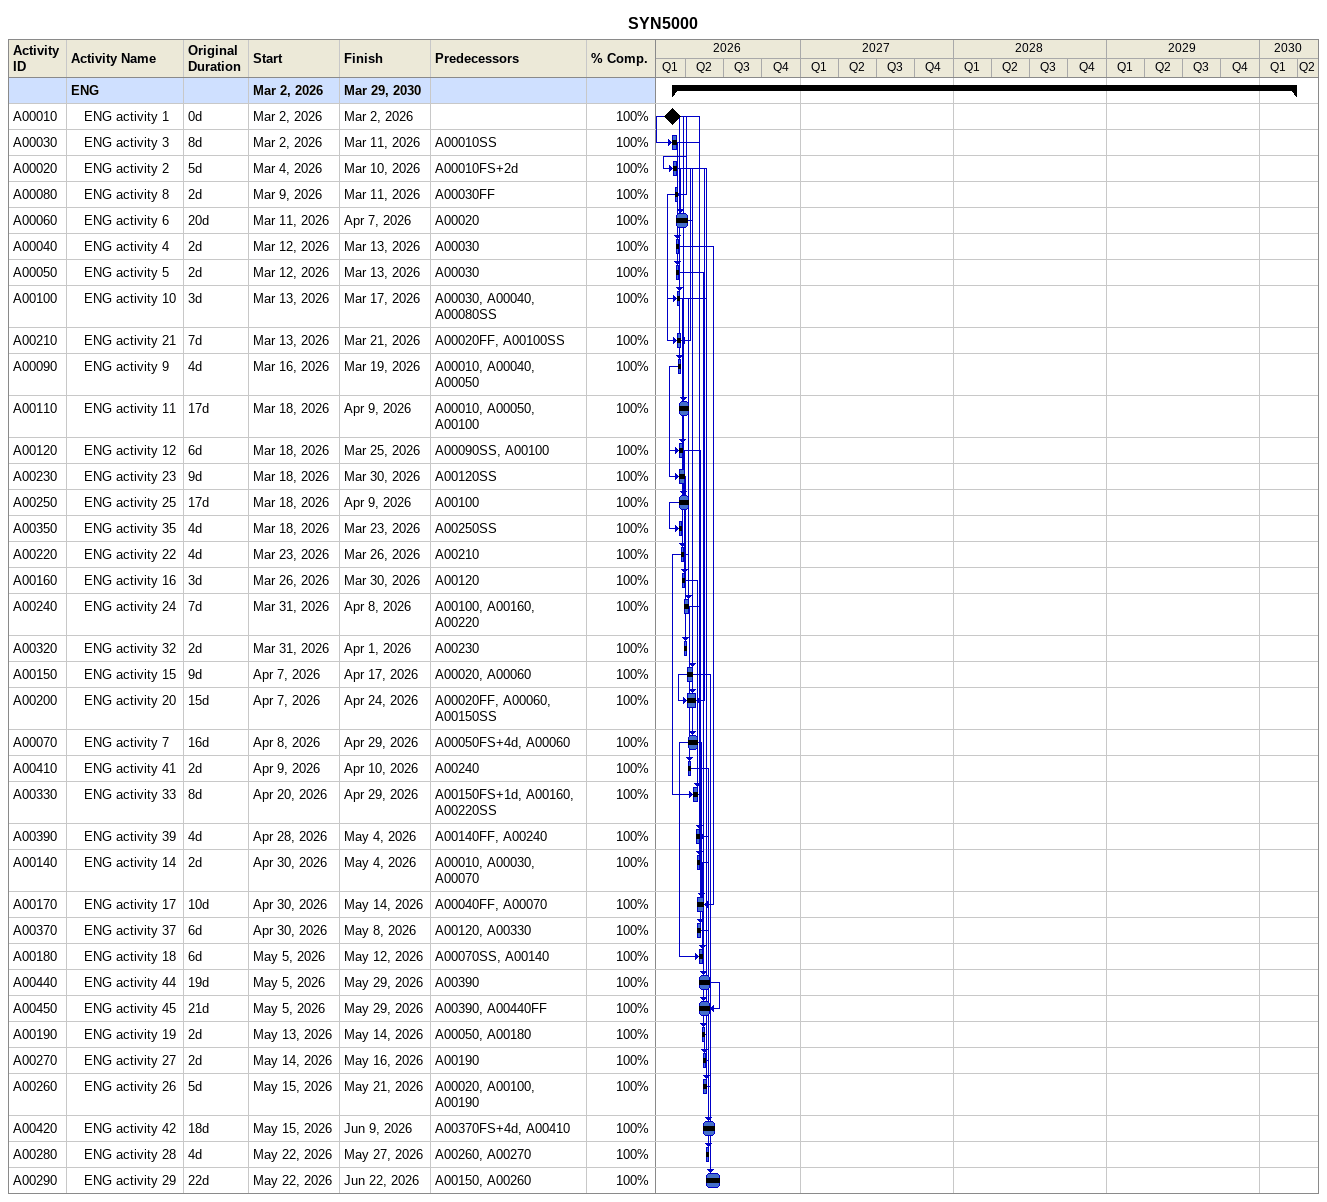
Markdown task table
SYN5000

| ID | Level | Task | Original duration | Start | Finish | Predecessors | % complete |
|---|---|---|---|---|---|---|---|
|  | 1 | **ENG** |  | 2026-03-02 | 2030-03-29 |  |  |
| A00010 | 2 | ENG activity 1 | 0d | 2026-03-02 | 2026-03-02 |  | 100 |
| A00030 | 2 | ENG activity 3 | 8d | 2026-03-02 | 2026-03-11 | A00010SS | 100 |
| A00020 | 2 | ENG activity 2 | 5d | 2026-03-04 | 2026-03-10 | A00010FS+2d | 100 |
| A00080 | 2 | ENG activity 8 | 2d | 2026-03-09 | 2026-03-11 | A00030FF | 100 |
| A00060 | 2 | ENG activity 6 | 20d | 2026-03-11 | 2026-04-07 | A00020 | 100 |
| A00040 | 2 | ENG activity 4 | 2d | 2026-03-12 | 2026-03-13 | A00030 | 100 |
| A00050 | 2 | ENG activity 5 | 2d | 2026-03-12 | 2026-03-13 | A00030 | 100 |
| A00100 | 2 | ENG activity 10 | 3d | 2026-03-13 | 2026-03-17 | A00030, A00040, A00080SS | 100 |
| A00210 | 2 | ENG activity 21 | 7d | 2026-03-13 | 2026-03-21 | A00020FF, A00100SS | 100 |
| A00090 | 2 | ENG activity 9 | 4d | 2026-03-16 | 2026-03-19 | A00010, A00040, A00050 | 100 |
| A00110 | 2 | ENG activity 11 | 17d | 2026-03-18 | 2026-04-09 | A00010, A00050, A00100 | 100 |
| A00120 | 2 | ENG activity 12 | 6d | 2026-03-18 | 2026-03-25 | A00090SS, A00100 | 100 |
| A00230 | 2 | ENG activity 23 | 9d | 2026-03-18 | 2026-03-30 | A00120SS | 100 |
| A00250 | 2 | ENG activity 25 | 17d | 2026-03-18 | 2026-04-09 | A00100 | 100 |
| A00350 | 2 | ENG activity 35 | 4d | 2026-03-18 | 2026-03-23 | A00250SS | 100 |
| A00220 | 2 | ENG activity 22 | 4d | 2026-03-23 | 2026-03-26 | A00210 | 100 |
| A00160 | 2 | ENG activity 16 | 3d | 2026-03-26 | 2026-03-30 | A00120 | 100 |
| A00240 | 2 | ENG activity 24 | 7d | 2026-03-31 | 2026-04-08 | A00100, A00160, A00220 | 100 |
| A00320 | 2 | ENG activity 32 | 2d | 2026-03-31 | 2026-04-01 | A00230 | 100 |
| A00150 | 2 | ENG activity 15 | 9d | 2026-04-07 | 2026-04-17 | A00020, A00060 | 100 |
| A00200 | 2 | ENG activity 20 | 15d | 2026-04-07 | 2026-04-24 | A00020FF, A00060, A00150SS | 100 |
| A00070 | 2 | ENG activity 7 | 16d | 2026-04-08 | 2026-04-29 | A00050FS+4d, A00060 | 100 |
| A00410 | 2 | ENG activity 41 | 2d | 2026-04-09 | 2026-04-10 | A00240 | 100 |
| A00330 | 2 | ENG activity 33 | 8d | 2026-04-20 | 2026-04-29 | A00150FS+1d, A00160, A00220SS | 100 |
| A00390 | 2 | ENG activity 39 | 4d | 2026-04-28 | 2026-05-04 | A00140FF, A00240 | 100 |
| A00140 | 2 | ENG activity 14 | 2d | 2026-04-30 | 2026-05-04 | A00010, A00030, A00070 | 100 |
| A00170 | 2 | ENG activity 17 | 10d | 2026-04-30 | 2026-05-14 | A00040FF, A00070 | 100 |
| A00370 | 2 | ENG activity 37 | 6d | 2026-04-30 | 2026-05-08 | A00120, A00330 | 100 |
| A00180 | 2 | ENG activity 18 | 6d | 2026-05-05 | 2026-05-12 | A00070SS, A00140 | 100 |
| A00440 | 2 | ENG activity 44 | 19d | 2026-05-05 | 2026-05-29 | A00390 | 100 |
| A00450 | 2 | ENG activity 45 | 21d | 2026-05-05 | 2026-05-29 | A00390, A00440FF | 100 |
| A00190 | 2 | ENG activity 19 | 2d | 2026-05-13 | 2026-05-14 | A00050, A00180 | 100 |
| A00270 | 2 | ENG activity 27 | 2d | 2026-05-14 | 2026-05-16 | A00190 | 100 |
| A00260 | 2 | ENG activity 26 | 5d | 2026-05-15 | 2026-05-21 | A00020, A00100, A00190 | 100 |
| A00420 | 2 | ENG activity 42 | 18d | 2026-05-15 | 2026-06-09 | A00370FS+4d, A00410 | 100 |
| A00280 | 2 | ENG activity 28 | 4d | 2026-05-22 | 2026-05-27 | A00260, A00270 | 100 |
| A00290 | 2 | ENG activity 29 | 22d | 2026-05-22 | 2026-06-22 | A00150, A00260 | 100 |
